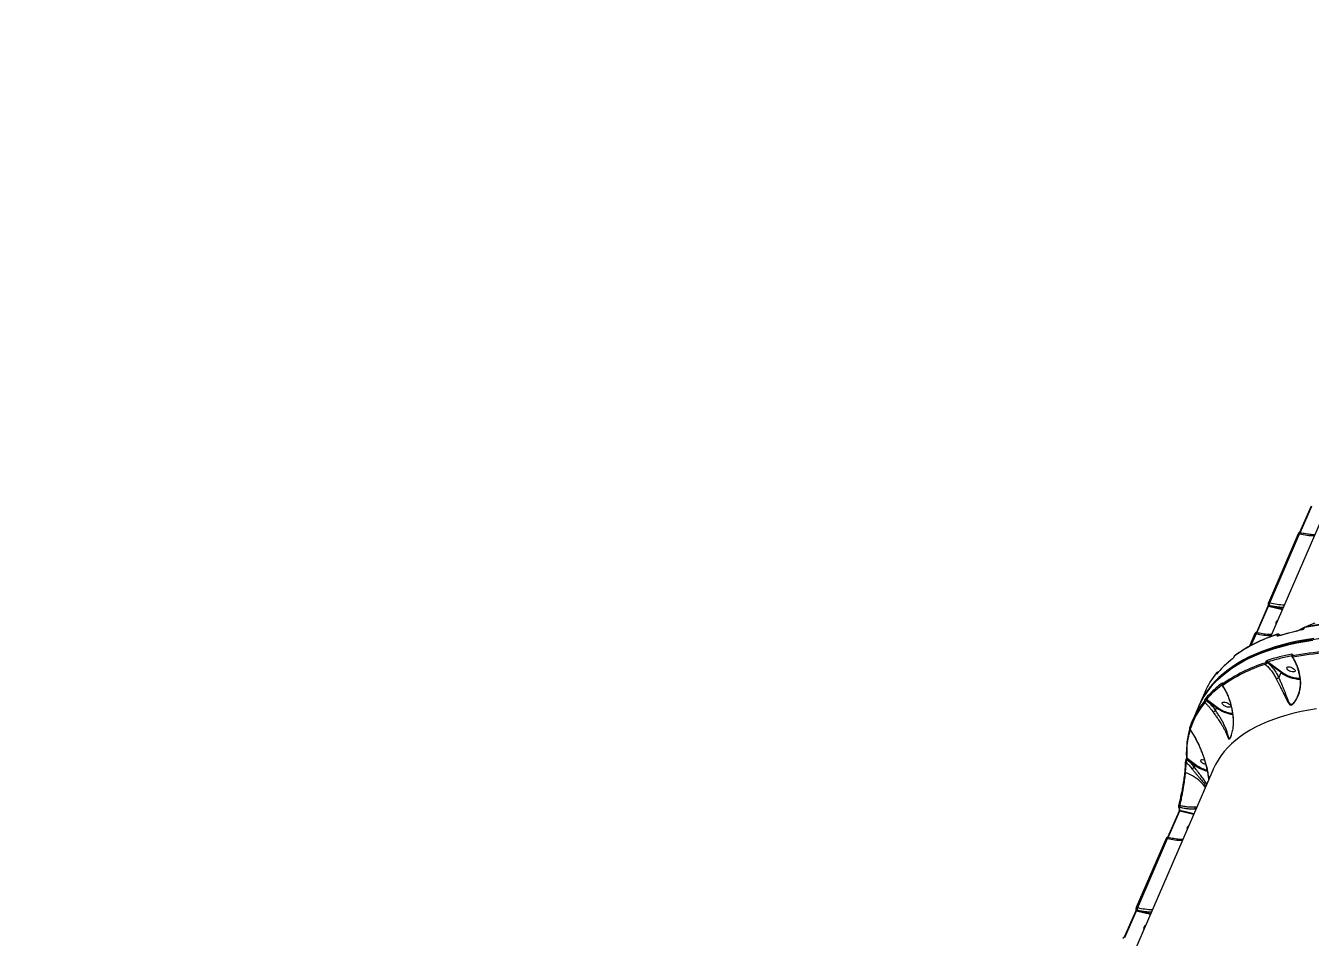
# Model space of a CAD drawing. Header units: millimetres. Extents: x -6234 to 7498, y -6127 to 5103.
# Drawn here: x 2935 to 4208, y -717 to 186 of the extents above; entities that cross this region are included whole.
import ezdxf

# ---------------------------------------------------------------- set-up
doc = ezdxf.new("R2010")
doc.units = ezdxf.units.MM
for name, color, linetype in [('DIKOM_ОБЪЕКТ', 7, 'Continuous'), ('DIKOM_РАЗМЕР_ЗОНА', 7, 'Continuous'), ('DIKOM_РАЗМЕР_ОБЪЕКТА', 7, 'Continuous')]:
    doc.layers.add(name, color=color, linetype=linetype)
doc.styles.add('style1', font='arial.ttf', dxfattribs={"width": 0.8})
doc.dimstyles.new('1-50', dxfattribs={"dimtxt": 300, "dimasz": 200, "dimexe": 100, "dimexo": 0, "dimgap": 100, "dimtad": 1, "dimtxsty": 'style1', "dimcen": 200, "dimclrd": 7, "dimclre": 7, "dimclrt": 7, "dimadec": 1, "dimazin": 2, "dimtfac": 1, "dimtmove": 0, "dimatfit": 2, "dimfxl": 0, "dimlwd": 25, "dimlwe": 18, "dimarcsym": 0})

# ---------------------------------------------------------------- blocks, each defined once
blk = doc.blocks.new('*D10')
at = {"layer": 'Defpoints', "color": 0, "transparency": 16777216}
for p in [(5628, 903.1), (-3229.4, -1461.5), (5628, -5097.6)]:
    blk.add_point(p, dxfattribs=at)
at = {"layer": 'DIKOM_РАЗМЕР_ОБЪЕКТА', "color": 7, "lineweight": 18, "transparency": 16777216}
for p, q in [((5628, 903.1), (5628, -5197.6)), ((-3229.4, -1461.5), (-3229.4, -5197.6))]:
    blk.add_line(p, q, dxfattribs=at)
at = {"layer": 'DIKOM_РАЗМЕР_ОБЪЕКТА', "color": 7, "lineweight": 25, "transparency": 16777216}
blk.add_line((-3029.4, -5097.6), (5428, -5097.6), dxfattribs=at)
at = {"layer": 'DIKOM_РАЗМЕР_ОБЪЕКТА', "color": 7, "transparency": 16777216}
for points in [[(-3029.4, -5064.2), (-3029.4, -5130.9), (-3229.4, -5097.6)], [(5428, -5064.2), (5428, -5130.9), (5628, -5097.6)]]:
    blk.add_solid(points, dxfattribs=at)
at = {"layer": 'DIKOM_РАЗМЕР_ОБЪЕКТА', "color": 7, "lineweight": 40, "transparency": 16777216, "insert": (1488.3, -4844.4), "char_height": 300, "attachment_point": 5, "style": 'style1'}
blk.add_mtext('8850', dxfattribs=at)
blk = doc.blocks.new('*D13')
at = {"layer": 'Defpoints', "color": 0, "transparency": 16777216}
for p in [(7498.1, 1778.2), (-5229.4, -1831.4), (7498.1, -6026.7)]:
    blk.add_point(p, dxfattribs=at)
at = {"layer": 'DIKOM_РАЗМЕР_ЗОНА', "color": 7, "lineweight": 18, "transparency": 16777216}
for p, q in [((7498.1, 1778.2), (7498.1, -6126.7)), ((-5229.4, -1831.4), (-5229.4, -6126.7))]:
    blk.add_line(p, q, dxfattribs=at)
at = {"layer": 'DIKOM_РАЗМЕР_ЗОНА', "color": 7, "lineweight": 25, "transparency": 16777216}
blk.add_line((-5029.4, -6026.7), (7298.1, -6026.7), dxfattribs=at)
at = {"layer": 'DIKOM_РАЗМЕР_ЗОНА', "color": 7, "transparency": 16777216}
for points in [[(-5029.4, -5993.4), (-5029.4, -6060.1), (-5229.4, -6026.7)], [(7298.1, -5993.4), (7298.1, -6060.1), (7498.1, -6026.7)]]:
    blk.add_solid(points, dxfattribs=at)
at = {"layer": 'DIKOM_РАЗМЕР_ЗОНА', "color": 7, "transparency": 16777216, "insert": (1560.7, -5773.6), "char_height": 300, "attachment_point": 5, "style": 'style1'}
blk.add_mtext('12750', dxfattribs=at)

msp = doc.modelspace()

# ---------------------------------------------------------------- linework, layer by layer
at = {"layer": 'DIKOM_ОБЪЕКТ', "color": 7, "linetype": 'Continuous', "lineweight": 15}
for p, q in [((4284.862, -150.264), (4168.415, -419.147)), ((4208.506, -289.866), (4197.179, -316.019)), ((4197.821, -316.141), (4209.253, -289.745)), ((4195.835, -317.065), (4166.169, -385.565)), ((4166.916, -385.445), (4196.583, -316.945)), ((4167.522, -385.594), (4197.188, -317.093)), ((4196.583, -316.945), (4197.188, -317.093)), ((4198.005, -316.186), (4197.38, -316.033)), ((4165.615, -388.902), (4154.288, -415.056)), ((4154.931, -415.178), (4166.362, -388.782)), ((4166.362, -388.782), (4180.105, -392.152)), ((4166.506, -388.122), (4167.148, -388.28)), ((4167.522, -385.594), (4166.916, -385.445)), ((4167.148, -388.28), (4180.377, -391.524)), ((4152.944, -416.102), (4147.538, -428.585)), ((4148.45, -428.085), (4153.692, -415.981)), ((4149.312, -427.641), (4154.298, -416.13)), ((4153.692, -415.981), (4154.298, -416.13)), ((4155.115, -415.223), (4154.489, -415.07)), ((4175.161, -417.744), (4175.141, -417.789)), ((4178.468, -417.911), (4176.296, -416.694)), ((4176.472, -418.156), (4176.492, -418.111)), ((4176.472, -418.156), (4176.683, -418.313)), ((4176.492, -418.111), (4176.929, -418.355)), ((4186.471, -415.602), (4176.555, -418.462)), ((4201.101, -411.119), (4201.073, -411.184)), ((4201.336, -410.966), (4201.307, -411.032)), ((4131.854, -439.374), (4131.817, -439.459)), ((4131.964, -439.142), (4131.855, -439.373)), ((4131.923, -439.289), (4131.886, -439.374)), ((4132.967, -437.845), (4132.99, -437.827)), ((4163.704, -444.199), (4163.684, -444.244)), ((4165.015, -444.611), (4165.034, -444.566)), ((4178.825, -454.787), (4165.034, -444.566)), ((4179.295, -454.29), (4165.474, -444.047)), ((4189.635, -437.594), (4189.607, -437.66)), ((4189.87, -437.441), (4189.841, -437.507)), ((4114.805, -455.532), (4114.793, -455.559)), ((4176.64, -459.833), (4178.825, -454.787)), ((4120.379, -465.869), (4120.342, -465.955)), ((4120.449, -465.784), (4120.412, -465.869)), ((4176.636, -459.838), (4176.64, -459.833)), ((4103.095, -474.355), (4097.354, -487.609)), ((4103.355, -481.968), (4103.344, -481.996)), ((4104.821, -482.276), (4104.833, -482.248)), ((4114.949, -489.785), (4104.833, -482.248)), ((4115.42, -489.288), (4104.887, -481.441)), ((4096.64, -489.26), (4090.899, -502.514)), ((4113.889, -492.229), (4113.892, -492.223)), ((4113.892, -492.223), (4114.949, -489.785)), ((4129.378, -517.131), (4128.947, -518.281)), ((4084.11, -542.856), (4084.109, -543.008)), ((4084.544, -540.934), (4084.528, -541.028)), ((4084.575, -540.862), (4084.544, -540.934)), ((4094.02, -546.188), (4085.629, -539.908)), ((4086.053, -541.169), (4086.084, -541.097)), ((4093.548, -546.683), (4086.084, -541.097)), ((4092.807, -548.395), (4093.548, -546.683)), ((4111.155, -551.362), (3994.707, -820.246)), ((4092.803, -548.402), (4092.807, -548.395)), ((4107.046, -559.466), (4107.147, -560.617)), ((4077.689, -591.927), (4066.362, -618.081)), ((4067.004, -618.203), (4078.436, -591.807)), ((4077.221, -587.562), (4077.24, -587.702)), ((4077.26, -587.713), (4077.999, -590.586)), ((4078.58, -591.148), (4077.856, -588.298)), ((4077.856, -588.298), (4078.405, -588.432)), ((4078.493, -586.604), (4077.987, -586.48)), ((4078.436, -591.807), (4092.18, -595.177)), ((4078.58, -591.148), (4092.451, -594.549)), ((4095.181, -588.248), (4093.38, -588.186)), ((4094.027, -590.126), (4094.378, -590.1)), ((4094.173, -590.573), (4094.027, -590.126)), ((4065.018, -619.127), (4035.352, -687.627)), ((4036.1, -687.507), (4065.766, -619.007)), ((4036.706, -687.656), (4066.372, -619.155)), ((4065.766, -619.007), (4066.372, -619.155)), ((4067.189, -618.248), (4066.563, -618.095)), ((4034.798, -690.964), (4023.472, -717.117)), ((4024.114, -717.24), (4035.545, -690.844)), ((4035.545, -690.844), (4049.289, -694.214)), ((4035.689, -690.184), (4036.331, -690.342)), ((4036.706, -687.656), (4036.1, -687.507)), ((4036.331, -690.342), (4049.561, -693.586))]:
    msp.add_line(p, q, dxfattribs=at)
at = {"layer": 'DIKOM_ОБЪЕКТ', "color": 7, "linetype": 'Continuous', "lineweight": 15, "flags": 128}
for points in [[(4195.835, -317.065), (4195.846, -317.045), (4195.904, -316.98), (4195.994, -316.933), (4196.111, -316.905), (4196.252, -316.898), (4196.411, -316.911), (4196.583, -316.945)], [(4198, -316.185), (4197.934, -316.181), (4197.793, -316.23), (4197.643, -316.351), (4197.488, -316.54), (4197.334, -316.791), (4197.188, -317.093)], [(4165.615, -388.902), (4165.624, -388.883), (4165.683, -388.818), (4165.772, -388.771), (4165.89, -388.743), (4166.031, -388.735), (4166.19, -388.748), (4166.362, -388.782)], [(4166.916, -385.445), (4166.745, -385.412), (4166.586, -385.398), (4166.445, -385.406), (4166.328, -385.433), (4166.238, -385.48), (4166.179, -385.545), (4166.171, -385.56)], [(4193.867, -413.776), (4194.994, -413.183), (4200.621, -410.418), (4206.531, -407.837), (4212.716, -405.441)], [(4152.944, -416.102), (4152.955, -416.081), (4153.013, -416.017), (4153.103, -415.97), (4153.22, -415.942), (4153.361, -415.935), (4153.52, -415.948), (4153.692, -415.981)], [(4155.11, -415.222), (4155.043, -415.218), (4154.903, -415.266), (4154.752, -415.387), (4154.597, -415.577), (4154.444, -415.828), (4154.298, -416.13)], [(4115.049, -462.653), (4116.402, -461.339), (4120.677, -457.497), (4125.256, -453.822), (4130.136, -450.317), (4135.312, -446.986), (4140.78, -443.831), (4146.536, -440.855), (4152.575, -438.06), (4158.89, -435.449), (4165.478, -433.024), (4172.333, -430.787), (4179.448, -428.74), (4186.818, -426.884), (4194.438, -425.221), (4202.299, -423.753), (4210.395, -422.48)], [(4211.11, -420.83), (4203.013, -422.102), (4195.152, -423.57), (4187.533, -425.233), (4180.163, -427.089), (4173.048, -429.136), (4166.193, -431.374), (4159.605, -433.799), (4153.289, -436.41), (4147.251, -439.205), (4141.495, -442.181), (4136.027, -445.336), (4130.851, -448.667), (4125.971, -452.171), (4121.392, -455.846), (4117.117, -459.689), (4116.562, -460.221)], [(4131.817, -439.459), (4131.803, -439.506), (4131.803, -439.508)], [(4114.996, -454.852), (4114.939, -454.924), (4114.856, -455.07)], [(4191.776, -451.275), (4192.416, -451.998), (4192.745, -452.685), (4192.736, -453.282), (4192.391, -453.739), (4191.737, -454.02), (4190.828, -454.102), (4189.736, -453.978), (4188.551, -453.659), (4187.368, -453.169), (4186.284, -452.549), (4185.385, -451.85), (4184.745, -451.127), (4184.417, -450.439), (4184.425, -449.842), (4184.77, -449.385), (4185.424, -449.104), (4186.333, -449.022), (4187.425, -449.146), (4188.61, -449.466), (4189.793, -449.955), (4190.877, -450.575), (4191.776, -451.275)], [(4213.858, -490.735), (4206.146, -491.975), (4198.673, -493.412), (4191.443, -495.044), (4184.466, -496.869), (4177.746, -498.887), (4171.291, -501.094), (4165.106, -503.49), (4159.196, -506.071), (4153.568, -508.836), (4148.227, -511.781), (4143.177, -514.905), (4138.424, -518.203), (4133.971, -521.674), (4129.824, -525.314), (4125.985, -529.119), (4122.458, -533.086), (4119.247, -537.211), (4116.355, -541.491), (4113.784, -545.921), (4111.536, -550.497), (4111.155, -551.362)], [(4127.9, -486.272), (4128.539, -486.995), (4128.868, -487.683), (4128.86, -488.28), (4128.515, -488.737), (4127.861, -489.018), (4126.951, -489.1), (4125.86, -488.976), (4124.675, -488.656), (4123.492, -488.167), (4122.407, -487.547), (4121.509, -486.847), (4120.869, -486.124), (4120.54, -485.437), (4120.548, -484.84), (4120.893, -484.383), (4121.547, -484.102), (4122.457, -484.02), (4123.549, -484.144), (4124.734, -484.463), (4125.916, -484.953), (4127.001, -485.573), (4127.9, -486.272)], [(4086.053, -541.169), (4085.826, -541.024), (4085.569, -540.903), (4085.304, -540.817), (4085.051, -540.772), (4084.831, -540.773), (4084.663, -540.819), (4084.559, -540.906), (4084.544, -540.934)], [(4084.575, -540.862), (4084.59, -540.834), (4084.605, -540.814)], [(4104.353, -545.853), (4103.274, -545.555), (4102.091, -545.065), (4101.007, -544.446), (4100.108, -543.746), (4099.468, -543.023), (4099.139, -542.335), (4099.148, -541.739), (4099.493, -541.281), (4100.147, -541), (4101.056, -540.919), (4102.148, -541.043), (4103.021, -541.261)], [(4083.616, -553.037), (4083.566, -553.152), (4083.551, -553.273), (4083.571, -553.396), (4083.625, -553.515), (4083.712, -553.628), (4083.828, -553.731), (4083.97, -553.819), (4084.132, -553.889)], [(4103.719, -568.533), (4103.42, -568.08), (4101.549, -565.62), (4099.343, -563.267), (4096.822, -561.045), (4094.012, -558.978), (4090.939, -557.083), (4087.635, -555.381), (4084.132, -553.889)], [(4081.859, -565.992), (4081.812, -566.059), (4081.801, -566.133), (4081.825, -566.211), (4081.883, -566.291), (4081.974, -566.371), (4082.094, -566.446), (4082.239, -566.514), (4082.403, -566.574)], [(4077.689, -591.927), (4077.698, -591.909), (4077.757, -591.843), (4077.846, -591.796), (4077.963, -591.768), (4078.105, -591.76), (4078.264, -591.773), (4078.436, -591.807)], [(4065.018, -619.127), (4065.029, -619.106), (4065.088, -619.042), (4065.177, -618.995), (4065.295, -618.967), (4065.435, -618.96), (4065.594, -618.973), (4065.766, -619.007)], [(4067.184, -618.247), (4067.117, -618.243), (4066.977, -618.291), (4066.826, -618.413), (4066.671, -618.602), (4066.518, -618.853), (4066.372, -619.155)], [(4034.798, -690.964), (4034.807, -690.945), (4034.866, -690.88), (4034.955, -690.832), (4035.073, -690.804), (4035.214, -690.797), (4035.373, -690.81), (4035.545, -690.844)], [(4036.1, -687.507), (4035.928, -687.473), (4035.769, -687.46), (4035.628, -687.468), (4035.511, -687.495), (4035.421, -687.542), (4035.363, -687.607), (4035.355, -687.622)]]:
    msp.add_lwpolyline(points, dxfattribs=at)
at = {"layer": 'DIKOM_ОБЪЕКТ', "color": 7, "linetype": 'Continuous', "lineweight": 15}
for centre, radius, start, end in [((4211.929, -259.955), 59.009, 255.534141, 269.876554), ((4166.69, -387.315), 0.828, 196.560519, 257.185388), ((4171.65, -387.538), 4.563, 154.776124, 189.358277), ((4182.263, -328.453), 59.012, 255.534529, 269.876166), ((4176.861, -406.599), 3.433, 155.866938, 192.95343), ((4177.704, -406.926), 4.336, 124.342447, 156.482135), ((4266.265, -751.442), 347.347, 89.677126, 100.604803), ((4219.256, -558.818), 148.482, 107.359175, 125.643783), ((4169.038, -358.99), 59.011, 255.534446, 269.876249), ((4175.622, -417.36), 0.716, 107.869235, 158.604046), ((4175.382, -419.511), 1.739, 51.188008, 97.944967), ((4175.401, -419.467), 1.74, 51.207061, 97.925914), ((4244.934, -637.484), 229.502, 101.34982, 107.622438), ((4176.111, -419.01), 0.705, 50.943016, 158.631461), ((4200.412, -412.709), 0.686, 103.500041, 159.745991), ((4201.332, -411.326), 0.295, 94.805715, 151.685714), ((4201.36, -411.261), 0.296, 94.763934, 151.193702), ((4202.984, -410.264), 0.685, 102.511516, 159.758553), ((4254.071, -779.61), 347.356, 89.677268, 100.604662), ((4207.061, -586.976), 148.481, 107.359213, 125.644004), ((4192.932, -523.188), 103.008, 127.218808, 133.92798), ((4131.341, -441.463), 0.776, 118.177681, 156.975556), ((4132.013, -439.548), 0.215, 126.087505, 155.700681), ((4132.043, -439.458), 0.207, 125.428723, 155.79773), ((4133.449, -438.461), 0.782, 128.049681, 156.877308), ((4163.849, -445.683), 1.169, 158.712946, 229.851724), ((4163.924, -445.967), 1.74, 51.195836, 97.937139), ((4163.944, -445.923), 1.74, 51.207061, 97.925914), ((4166.177, -443.113), 1.169, 158.613048, 233.036186), ((4234.562, -661.393), 229.476, 101.34947, 107.622789), ((4190.551, -436.863), 1.235, 158.256973, 221.028965), ((4189.866, -437.802), 0.295, 94.760484, 151.319992), ((4189.894, -437.736), 0.295, 94.737126, 151.371926), ((4191.289, -438.646), 1.231, 158.101269, 225.21716), ((4254.205, -780.188), 346.588, 89.677212, 100.604668), ((4178.807, -507.302), 82.571, 140.759407, 156.483173), ((4185.875, -515.826), 92.811, 133.942998, 140.054373), ((4115.454, -456.552), 0.798, 123.235701, 156.665503), ((4115.186, -456.09), 0.661, 72.993284, 126.504501), ((4115.201, -456.068), 0.666, 72.445938, 126.426734), ((4207.3, -587.984), 148.156, 107.359401, 125.643795), ((4198.426, -428.556), 32.745, 233.231821, 268.291948), ((4174.642, -523.558), 85.21, 134.376581, 156.264648), ((4174.765, -521.459), 84.484, 133.544544, 156.991518), ((4182.832, -547.435), 103.419, 127.23049, 133.741641), ((4121.193, -465.463), 1.002, 158.352004, 210.197935), ((4120.527, -466.034), 0.2, 124.924057, 156.382157), ((4120.575, -465.958), 0.215, 125.961917, 155.712115), ((4121.532, -466.684), 1.065, 159.575108, 237.694062), ((4165.922, -535.012), 81.752, 140.697292, 162.002433), ((4103.604, -483.577), 1.005, 159.711997, 241.830177), ((4103.868, -483.268), 1.377, 46.164368, 112.38092), ((4103.879, -483.242), 1.377, 46.17758, 112.367708), ((4105.309, -480.518), 1.015, 159.932006, 245.38021), ((4175.57, -539.813), 92.891, 133.756078, 140.052986), ((4166.247, -536.13), 81.568, 140.696826, 162.003013), ((4135.406, -461.741), 34.713, 233.889643, 262.553738), ((4172.406, -534.078), 87.428, 164.569805, 178.867973), ((4089.035, -510.079), 0.924, 159.322819, 246.758428), ((4084.96, -542.815), 0.852, 182.78092, 251.061746), ((4085.117, -542.146), 1.427, 47.310118, 111.046217), ((4085.872, -539.054), 0.887, 184.477474, 254.113669), ((4114.509, -517.637), 35.82, 234.18337, 256.093744), ((4078.039, -587.493), 0.826, 194.718177, 257.1994), ((4068.245, -621.365), 36.22, 74.398, 75.463517), ((4078.757, -590.348), 0.819, 195.919907, 257.536151), ((4082.086, -587.693), 3.755, 163.135877, 191.355067), ((4095.884, -588.43), 2.515, 174.429227, 222.411105), ((4088.717, -609.603), 3.225, 154.633743, 194.199079), ((4090.084, -610.203), 4.718, 125.676908, 155.1513), ((4081.112, -562.017), 59.009, 255.534141, 269.876554), ((4035.862, -689.389), 0.814, 195.973988, 257.749563), ((4040.829, -689.599), 4.558, 154.759333, 189.375068), ((4051.446, -630.515), 59.011, 255.534446, 269.876249), ((4046.046, -708.661), 3.434, 155.882148, 192.950674), ((4047.192, -709.24), 4.718, 125.674236, 155.150345)]:
    msp.add_arc(centre, radius, start, end, dxfattribs=at)
for points, knots in [([(4197.392, -316.037), (4197.271, -316.018), (4196.993, -315.977), (4196.577, -316.125), (4196.23, -316.42), (4195.984, -316.76), (4195.886, -316.96), (4195.838, -317.06)], [0, 0, 0, 0, 0.18423827, 0.42430921, 0.70370186, 0.85161291, 1, 1, 1, 1]), ([(4197.379, -316.036), (4197.314, -316.037), (4197.205, -316.038), (4197.026, -316.197), (4196.822, -316.45), (4196.677, -316.749), (4196.583, -316.945)], [0, 0, 0, 0, 0.27983647, 0.46892793, 0.6522515, 1, 1, 1, 1]), ([(4212.184, -318.08), (4211.903, -318.084), (4210.812, -318.098), (4208.762, -317.975), (4206.06, -317.713), (4203.25, -317.295), (4200.561, -316.792), (4198.79, -316.366), (4198.001, -316.177)], [0, 0, 0, 0, 0.06756686, 0.26209649, 0.45677659, 0.65120204, 0.84474181, 1, 1, 1, 1]), ([(4165.896, -387.552), (4165.899, -387.563), (4165.903, -387.586), (4165.906, -387.671), (4165.9, -387.796), (4165.881, -387.965), (4165.845, -388.172), (4165.788, -388.408), (4165.712, -388.662), (4165.649, -388.817), (4165.617, -388.898)], [0, 0, 0, 0, 0.09125138, 0.19169489, 0.30166986, 0.42170647, 0.55187819, 0.69182265, 0.8409473, 1, 1, 1, 1]), ([(4166.171, -385.56), (4166.134, -385.652), (4166.062, -385.832), (4165.948, -386.214), (4165.857, -386.679), (4165.826, -387.173), (4165.874, -387.429), (4165.896, -387.552)], [0, 0, 0, 0, 0.14480185, 0.28229056, 0.53989656, 0.77831092, 1, 1, 1, 1]), ([(4166.362, -388.782), (4166.385, -388.725), (4166.419, -388.639), (4166.456, -388.512), (4166.484, -388.393), (4166.503, -388.281), (4166.511, -388.184), (4166.508, -388.144), (4166.506, -388.122)], [0, 0, 0, 0, 0.24424346, 0.37095609, 0.50001596, 0.71975692, 0.85246155, 1, 1, 1, 1]), ([(4166.916, -385.445), (4166.83, -385.668), (4166.698, -386.01), (4166.569, -386.522), (4166.481, -386.987), (4166.438, -387.435), (4166.445, -387.846), (4166.485, -388.025), (4166.506, -388.122)], [0, 0, 0, 0, 0.24145023, 0.36874907, 0.50005613, 0.70099799, 0.83834941, 1, 1, 1, 1]), ([(4180.95, -390.202), (4180.415, -390.199), (4178.675, -390.19), (4175.464, -389.86), (4171.395, -389.253), (4168.564, -388.604), (4167.148, -388.28)], [0, 0, 0, 0, 0.12872153, 0.41915057, 0.70955577, 1, 1, 1, 1]), ([(4268.762, -403.683), (4266.972, -403.686), (4262.385, -403.692), (4255.17, -403.883), (4247.103, -404.233), (4239.202, -404.748), (4231.466, -405.419), (4223.9, -406.247), (4216.514, -407.236), (4209.473, -408.339), (4204.991, -409.192), (4202.837, -409.602)], [0, 0, 0, 0, 0.07470755, 0.19144859, 0.3081984, 0.42495388, 0.541709, 0.65846606, 0.77522256, 0.89197514, 1, 1, 1, 1]), ([(4555.242, -487.166), (4551.681, -485.637), (4546.657, -483.481), (4539.173, -480.373), (4532.721, -477.739), (4524.996, -474.662), (4516.848, -471.501), (4508.28, -468.271), (4499.412, -465.026), (4490.311, -461.802), (4481.03, -458.624), (4471.608, -455.51), (4462.079, -452.476), (4452.469, -449.535), (4442.8, -446.696), (4433.09, -443.967), (4423.356, -441.356), (4413.614, -438.868), (4403.877, -436.509), (4394.156, -434.282), (4384.464, -432.192), (4374.811, -430.242), (4365.207, -428.435), (4355.662, -426.773), (4346.186, -425.26), (4336.785, -423.896), (4327.47, -422.684), (4318.248, -421.626), (4309.128, -420.721), (4300.115, -419.972), (4291.219, -419.38), (4282.445, -418.945), (4273.801, -418.667), (4265.293, -418.547), (4256.928, -418.586), (4248.711, -418.783), (4240.649, -419.139), (4232.747, -419.652), (4225.011, -420.324), (4217.446, -421.153), (4210.056, -422.138), (4202.848, -423.28), (4195.825, -424.578), (4188.992, -426.031), (4182.353, -427.637), (4175.912, -429.397), (4169.673, -431.31), (4163.641, -433.374), (4157.817, -435.589), (4152.205, -437.955), (4146.809, -440.469), (4141.633, -443.133), (4136.677, -445.944), (4131.946, -448.905), (4127.446, -452.013), (4123.167, -455.266), (4119.152, -458.683), (4116.508, -461.068), (4115.276, -462.352), (4115.224, -462.406)], [0, 0, 0, 0, 0.0198332, 0.02797795, 0.04148728, 0.05553175, 0.07060967, 0.08635329, 0.10261353, 0.11927215, 0.13624491, 0.15346893, 0.17089767, 0.18849417, 0.20623037, 0.22408352, 0.2420357, 0.26007152, 0.27817943, 0.29634857, 0.31457053, 0.33283785, 0.35114433, 0.36948417, 0.38785263, 0.40624616, 0.42466054, 0.44309289, 0.46154013, 0.47999966, 0.49846979, 0.51694818, 0.5354331, 0.55392285, 0.57241645, 0.59091254, 0.60941034, 0.62790902, 0.64640809, 0.66490675, 0.68340545, 0.70190396, 0.72040225, 0.73890173, 0.75740251, 0.77590564, 0.7944131, 0.8129263, 0.83144786, 0.84998041, 0.8685274, 0.88709254, 0.90568084, 0.92429696, 0.9429474, 0.96163884, 0.9803788, 0.99917604, 1, 1, 1, 1]), ([(4175.401, -416.691), (4173.632, -417.283), (4169.838, -418.554), (4164.275, -420.687), (4158.659, -423.049), (4153.265, -425.564), (4148.088, -428.228), (4143.129, -431.038), (4138.414, -434.007), (4135.04, -436.28), (4133.314, -437.606), (4133.002, -437.846)], [0, 0, 0, 0, 0.10759249, 0.23081436, 0.35411022, 0.47750158, 0.60101549, 0.72468014, 0.84853395, 0.97261292, 1, 1, 1, 1]), ([(4154.501, -415.073), (4154.38, -415.055), (4154.102, -415.013), (4153.686, -415.162), (4153.34, -415.457), (4153.093, -415.797), (4152.996, -415.997), (4152.947, -416.097)], [0, 0, 0, 0, 0.18423722, 0.42430536, 0.7037082, 0.85161163, 1, 1, 1, 1]), ([(4154.488, -415.073), (4154.423, -415.074), (4154.314, -415.075), (4154.135, -415.233), (4153.932, -415.487), (4153.787, -415.786), (4153.692, -415.981)], [0, 0, 0, 0, 0.2798181, 0.46889465, 0.6522053, 1, 1, 1, 1]), ([(4169.294, -417.117), (4169.012, -417.121), (4167.921, -417.134), (4165.871, -417.012), (4163.169, -416.749), (4160.359, -416.332), (4157.67, -415.829), (4155.899, -415.403), (4155.111, -415.213)], [0, 0, 0, 0, 0.06756444, 0.26209608, 0.45677545, 0.65120076, 0.8447404, 1, 1, 1, 1]), ([(4174.955, -417.099), (4175.024, -417.087), (4175.161, -417.064), (4175.265, -417.194), (4175.276, -417.426), (4175.199, -417.638), (4175.161, -417.744)], [0, 0, 0, 0, 0.25005433, 0.49991174, 0.7492499, 1, 1, 1, 1]), ([(4175.454, -418.753), (4175.351, -418.77), (4175.145, -418.804), (4174.988, -418.61), (4174.969, -418.264), (4175.084, -417.948), (4175.141, -417.789)], [0, 0, 0, 0, 0.25001041, 0.49981264, 0.74944996, 1, 1, 1, 1]), ([(4176.441, -416.788), (4176.364, -416.747), (4176.209, -416.666), (4175.941, -416.613), (4175.663, -416.611), (4175.48, -416.659), (4175.389, -416.683)], [0, 0, 0, 0, 0.25228544, 0.50598477, 0.75647594, 1, 1, 1, 1]), ([(4176.452, -418.464), (4176.44, -418.45), (4176.419, -418.428), (4176.415, -418.367), (4176.423, -418.285), (4176.453, -418.207), (4176.472, -418.156)], [0, 0, 0, 0, 0.27320407, 0.46542881, 0.65094797, 1, 1, 1, 1]), ([(4176.427, -416.801), (4176.503, -416.861), (4176.667, -416.989), (4176.697, -417.467), (4176.56, -417.896), (4176.492, -418.111)], [0, 0, 0, 0, 0.29974885, 0.64987002, 1, 1, 1, 1]), ([(4201.307, -411.032), (4201.267, -411.115), (4201.188, -411.284), (4201.021, -411.534), (4200.832, -411.771), (4200.554, -412.053), (4200.175, -412.341), (4199.904, -412.428), (4199.769, -412.471)], [0, 0, 0, 0, 0.12528456, 0.251069161, 0.375493985, 0.501261859, 0.750526773, 1, 1, 1, 1]), ([(4201.073, -411.184), (4201.047, -411.239), (4200.996, -411.346), (4200.893, -411.506), (4200.779, -411.652), (4200.659, -411.78), (4200.542, -411.885), (4200.394, -411.992), (4200.311, -412.021), (4200.255, -412.041)], [0, 0, 0, 0, 0.12905321, 0.25616888, 0.38320202, 0.50891325, 0.63459038, 0.75858876, 1, 1, 1, 1]), ([(4202.831, -409.596), (4202.66, -409.648), (4202.322, -409.75), (4201.812, -410.125), (4201.37, -410.602), (4201.19, -410.947), (4201.101, -411.118)], [0, 0, 0, 0, 0.2580373, 0.51000667, 0.75713723, 1, 1, 1, 1]), ([(4201.336, -410.966), (4201.362, -410.911), (4201.414, -410.801), (4201.522, -410.637), (4201.646, -410.482), (4201.827, -410.298), (4202.075, -410.11), (4202.253, -410.055), (4202.342, -410.027)], [0, 0, 0, 0, 0.12575064, 0.25107617, 0.37595071, 0.50138282, 0.7505642, 1, 1, 1, 1]), ([(4130.901, -440.863), (4130.181, -441.404), (4128.022, -443.028), (4124.929, -445.651), (4122.674, -447.796), (4121.668, -448.753)], [0, 0, 0, 0, 0.21710492, 0.65068929, 1, 1, 1, 1]), ([(4131.886, -439.374), (4131.844, -439.467), (4131.758, -439.654), (4131.596, -439.946), (4131.423, -440.226), (4131.189, -440.564), (4130.901, -440.92), (4130.718, -441.079), (4130.626, -441.159)], [0, 0, 0, 0, 0.12383184, 0.25059165, 0.37329187, 0.5015701, 0.75101929, 1, 1, 1, 1]), ([(4131.804, -439.505), (4131.772, -439.573), (4131.71, -439.71), (4131.593, -439.927), (4131.472, -440.131), (4131.311, -440.379), (4131.126, -440.628), (4131.026, -440.728), (4130.975, -440.778)], [0, 0, 0, 0, 0.11907575, 0.23890132, 0.36231707, 0.48868698, 0.74397742, 1, 1, 1, 1]), ([(4132.729, -438.153), (4132.67, -438.203), (4132.552, -438.303), (4132.369, -438.529), (4132.219, -438.744), (4132.108, -438.923), (4132.005, -439.11), (4131.95, -439.229), (4131.923, -439.289)], [0, 0, 0, 0, 0.248719, 0.49823766, 0.62629475, 0.74926166, 0.87528718, 1, 1, 1, 1]), ([(4132.167, -438.793), (4132.143, -438.829), (4132.069, -438.938), (4132.002, -439.063), (4131.964, -439.141), (4131.964, -439.142)], [0, 0, 0, 0, 0.323316299, 0.991402431, 1, 1, 1, 1]), ([(4132.967, -437.844), (4132.876, -437.921), (4132.695, -438.075), (4132.411, -438.41), (4132.241, -438.677), (4132.167, -438.793)], [0, 0, 0, 0, 0.36220468, 0.72374996, 1, 1, 1, 1]), ([(4163.684, -444.244), (4163.628, -444.356), (4163.516, -444.579), (4163.268, -444.896), (4162.998, -445.148), (4162.839, -445.221), (4162.76, -445.258)], [0, 0, 0, 0, 0.25078164, 0.50008621, 0.74997571, 1, 1, 1, 1]), ([(4165.015, -444.611), (4164.897, -444.828), (4164.661, -445.261), (4164.141, -445.876), (4163.583, -446.365), (4163.258, -446.506), (4163.095, -446.576)], [0, 0, 0, 0, 0.24975352, 0.49955664, 0.74954107, 1, 1, 1, 1]), ([(4163.704, -444.199), (4163.787, -444.032), (4163.953, -443.698), (4164.327, -443.226), (4164.731, -442.85), (4164.97, -442.741), (4165.089, -442.687)], [0, 0, 0, 0, 0.25049922, 0.50017955, 0.74999049, 1, 1, 1, 1]), ([(4165.015, -444.611), (4166.161, -445.652), (4168.452, -447.729), (4171.531, -451.407), (4174.328, -455.415), (4175.869, -458.36), (4176.64, -459.833)], [0, 0, 0, 0, 0.24938415, 0.49794053, 0.74877183, 1, 1, 1, 1]), ([(4165.034, -444.566), (4165.06, -444.512), (4165.1, -444.43), (4165.174, -444.321), (4165.246, -444.23), (4165.322, -444.149), (4165.404, -444.082), (4165.45, -444.059), (4165.474, -444.047)], [0, 0, 0, 0, 0.24007297, 0.36767364, 0.50001038, 0.6877491, 0.82851324, 1, 1, 1, 1]), ([(4165.474, -444.047), (4169.343, -442.87), (4177.081, -440.517), (4185.514, -438.692), (4189.731, -437.78)], [0, 0, 0, 0, 0.49999974, 1, 1, 1, 1]), ([(4189.403, -436.405), (4189.524, -436.397), (4189.765, -436.38), (4189.942, -436.557), (4190.005, -436.771), (4190.006, -436.969), (4189.966, -437.194), (4189.902, -437.359), (4189.87, -437.441)], [0, 0, 0, 0, 0.25004911, 0.4991926, 0.62481782, 0.74946403, 0.87490494, 1, 1, 1, 1]), ([(4189.607, -437.66), (4189.561, -437.785), (4189.465, -438.046), (4189.427, -438.457), (4189.479, -438.867), (4189.606, -439.094), (4189.671, -439.209)], [0, 0, 0, 0, 0.22706343, 0.47163688, 0.73051188, 1, 1, 1, 1]), ([(4189.526, -439.002), (4190.039, -439.766), (4190.985, -441.173), (4192.165, -443.338), (4193.066, -445.211), (4193.739, -446.778), (4194.38, -448.413), (4195.122, -450.52), (4196.008, -453.524), (4196.934, -457.466), (4197.358, -460.523), (4197.59, -462.195)], [0, 0, 0, 0, 0.12908463, 0.23777935, 0.32678962, 0.39634472, 0.45132528, 0.54229882, 0.66420597, 0.81631128, 1, 1, 1, 1]), ([(4190.422, -439.52), (4190.251, -439.503), (4189.908, -439.468), (4189.641, -439.273), (4189.614, -439.097), (4189.613, -439.086)], [0, 0, 0, 0, 0.48126783, 0.9669423, 1, 1, 1, 1]), ([(4189.679, -437.531), (4189.676, -437.529), (4189.664, -437.519), (4189.648, -437.562), (4189.635, -437.594)], [0, 0, 0, 0, 0.25445919, 1, 1, 1, 1]), ([(4190.146, -438.186), (4190.067, -438.192), (4189.909, -438.202), (4189.792, -438.087), (4189.751, -437.946), (4189.751, -437.816), (4189.778, -437.669), (4189.82, -437.561), (4189.841, -437.507)], [0, 0, 0, 0, 0.250027474, 0.499243398, 0.624884159, 0.749499216, 0.874713538, 1, 1, 1, 1]), ([(4198.094, -462.277), (4198.008, -461.568), (4197.834, -460.116), (4197.478, -457.935), (4197.06, -455.815), (4196.574, -453.746), (4196.019, -451.714), (4195.465, -449.957), (4194.931, -448.442), (4194.432, -447.137), (4193.832, -445.704), (4193.079, -444.076), (4192.31, -442.593), (4191.628, -441.407), (4191.047, -440.457), (4190.66, -439.877), (4190.422, -439.52)], [0, 0, 0, 0, 0.07960257, 0.16300175, 0.25020412, 0.32778984, 0.41129206, 0.50072224, 0.55156272, 0.61007958, 0.67627744, 0.75016507, 0.84438719, 0.90030866, 0.93856002, 1, 1, 1, 1]), ([(4114.721, -456.236), (4114.67, -456.29), (4114.566, -456.397), (4114.538, -456.323), (4114.565, -456.172), (4114.615, -456.008), (4114.689, -455.804), (4114.758, -455.64), (4114.793, -455.559)], [0, 0, 0, 0, 0.24999235, 0.49919501, 0.62514847, 0.74948437, 0.87504127, 1, 1, 1, 1]), ([(4114.856, -455.07), (4114.891, -455.033), (4114.96, -454.959), (4114.979, -455.011), (4114.96, -455.113), (4114.926, -455.225), (4114.876, -455.364), (4114.828, -455.476), (4114.805, -455.532)], [0, 0, 0, 0, 0.24996742, 0.49919928, 0.62541411, 0.74948359, 0.8753677, 1, 1, 1, 1]), ([(4116.385, -454.588), (4116.271, -454.535), (4116.043, -454.427), (4115.644, -454.447), (4115.273, -454.588), (4115.085, -454.767), (4114.996, -454.852)], [0, 0, 0, 0, 0.26084892, 0.52380917, 0.77396192, 1, 1, 1, 1]), ([(4163.095, -446.576), (4164.182, -447.568), (4166.355, -449.551), (4169.275, -453.059), (4171.913, -456.863), (4173.363, -459.645), (4174.083, -461.025)], [0, 0, 0, 0, 0.24994924, 0.49989573, 0.7517977, 1, 1, 1, 1]), ([(4179.295, -454.29), (4179.254, -454.307), (4179.172, -454.342), (4179.034, -454.465), (4178.908, -454.621), (4178.853, -454.732), (4178.825, -454.787)], [0, 0, 0, 0, 0.25002261, 0.50010021, 0.74999008, 1, 1, 1, 1]), ([(4197.336, -460.562), (4197, -460.576), (4195.987, -460.619), (4194.022, -460.411), (4191.511, -459.939), (4188.854, -459.182), (4186.191, -458.188), (4183.648, -457.001), (4181.308, -455.696), (4179.956, -454.751), (4179.295, -454.29)], [0, 0, 0, 0, 0.065158556, 0.196557685, 0.332074397, 0.469753771, 0.607428891, 0.742955556, 0.874346313, 1, 1, 1, 1]), ([(4104.887, -481.441), (4107.243, -478.781), (4111.794, -473.642), (4117.445, -469.091), (4120.169, -466.896)], [0, 0, 0, 0, 0.51779154, 1, 1, 1, 1]), ([(4120.343, -465.953), (4120.292, -466.084), (4120.19, -466.346), (4120.135, -466.726), (4120.166, -467.095), (4120.288, -467.312), (4120.347, -467.418)], [0, 0, 0, 0, 0.25364308, 0.50843463, 0.75943886, 1, 1, 1, 1]), ([(4120.261, -465.093), (4120.34, -465.043), (4120.498, -464.942), (4120.606, -465.001), (4120.632, -465.143), (4120.613, -465.307), (4120.557, -465.519), (4120.485, -465.696), (4120.449, -465.784)], [0, 0, 0, 0, 0.24961737, 0.49936829, 0.62729245, 0.7498996, 0.87634355, 1, 1, 1, 1]), ([(4120.412, -465.869), (4120.389, -465.926), (4120.343, -466.039), (4120.305, -466.175), (4120.293, -466.281), (4120.31, -466.372), (4120.38, -466.408), (4120.483, -466.345), (4120.534, -466.313)], [0, 0, 0, 0, 0.12427957, 0.25011299, 0.37257682, 0.50055626, 0.75030008, 1, 1, 1, 1]), ([(4120.337, -467.433), (4120.935, -468.31), (4122.344, -470.376), (4124.462, -474.283), (4126.509, -478.893), (4128.289, -483.989), (4129.567, -488.727), (4130.492, -493.353), (4131.134, -497.699), (4131.347, -500.762), (4131.456, -502.333)], [0, 0, 0, 0, 0.10076365, 0.23758433, 0.39595591, 0.52972546, 0.67538202, 0.77837934, 0.88627474, 1, 1, 1, 1]), ([(4120.366, -467.409), (4120.426, -467.479), (4120.558, -467.632), (4120.82, -467.601), (4120.963, -467.584)], [0, 0, 0, 0, 0.45524506, 1, 1, 1, 1]), ([(4131.615, -502.193), (4131.553, -501.121), (4131.424, -498.907), (4131.042, -495.553), (4130.565, -492.5), (4130.028, -489.764), (4129.493, -487.438), (4128.881, -485.116), (4127.99, -482.13), (4126.722, -478.544), (4124.999, -474.569), (4123.095, -470.872), (4121.675, -468.682), (4120.963, -467.584)], [0, 0, 0, 0, 0.0781109, 0.16133644, 0.24979328, 0.31061025, 0.37505295, 0.4356377, 0.5007522, 0.62628022, 0.75082001, 0.87510493, 1, 1, 1, 1]), ([(4176.636, -459.838), (4176.517, -459.909), (4176.226, -460.083), (4175.736, -460.339), (4175.243, -460.575), (4174.82, -460.761), (4174.408, -460.924), (4174.192, -460.992), (4174.083, -461.025)], [0, 0, 0, 0, 0.15431994, 0.37907501, 0.51834495, 0.67203273, 0.83487396, 1, 1, 1, 1]), ([(4174.083, -461.025), (4174.475, -461.817), (4175.276, -463.431), (4176.535, -465.905), (4177.993, -468.772), (4179.598, -471.955), (4181.073, -474.95), (4182.286, -477.456), (4183.27, -479.5), (4184.147, -481.302), (4184.918, -482.828), (4185.638, -484.15), (4186.355, -485.299), (4187.026, -486.117), (4187.604, -486.586), (4188.269, -486.92), (4189.052, -486.925), (4189.91, -486.504), (4190.545, -486.027), (4191.177, -485.415), (4192.082, -484.373), (4193.237, -482.709), (4194.514, -480.417), (4195.811, -477.568), (4196.989, -474.207), (4197.881, -470.316), (4198.349, -466.319), (4198.179, -463.625), (4198.094, -462.277)], [0, 0, 0, 0, 0.03997727, 0.08154232, 0.12510838, 0.18718355, 0.24962293, 0.2907696, 0.33248125, 0.37346402, 0.40590428, 0.43592212, 0.46954715, 0.49830614, 0.51474452, 0.52967719, 0.56109189, 0.57633246, 0.59256496, 0.60756035, 0.62409264, 0.66385442, 0.70684475, 0.74974846, 0.81213055, 0.87433825, 0.93709466, 1, 1, 1, 1]), ([(4194.893, -478.479), (4194.816, -478.664), (4194.489, -479.46), (4193.819, -480.818), (4192.878, -482.528), (4191.99, -483.884), (4191.228, -484.854), (4190.613, -485.516), (4189.994, -486.033), (4189.365, -486.361), (4188.886, -486.423), (4188.53, -486.356), (4188.207, -486.22), (4187.841, -485.941), (4187.338, -485.35), (4186.799, -484.413), (4186.222, -483.149), (4185.669, -481.784), (4185.117, -480.345), (4184.554, -478.852), (4183.957, -477.266), (4183.347, -475.676), (4182.631, -473.837), (4181.819, -471.809), (4180.862, -469.497), (4179.695, -466.756), (4178.274, -463.529), (4177.182, -461.069), (4176.636, -459.838)], [0, 0, 0, 0, 0.01318191, 0.05644586, 0.09972978, 0.14281443, 0.16588715, 0.18616258, 0.20886052, 0.22960468, 0.25052998, 0.26150708, 0.27300496, 0.29314782, 0.31606551, 0.35887423, 0.40162126, 0.44454441, 0.48730988, 0.52988045, 0.57236331, 0.61845553, 0.65745562, 0.71610644, 0.77268485, 0.8284551, 0.91415529, 1, 1, 1, 1]), ([(4197.543, -462.027), (4197.651, -463.326), (4197.878, -466.064), (4197.411, -470.245), (4196.461, -474.503), (4195.397, -477.213), (4194.864, -478.573)], [0, 0, 0, 0, 0.23105776, 0.48706307, 0.7425808, 1, 1, 1, 1]), ([(4197.581, -462.031), (4197.578, -462.036), (4197.548, -462.099), (4197.703, -462.194), (4197.966, -462.25), (4198.094, -462.277)], [0, 0, 0, 0, 0.04704511, 0.53747887, 1, 1, 1, 1]), ([(4103.344, -481.996), (4103.318, -482.055), (4103.265, -482.173), (4103.174, -482.362), (4103.078, -482.548), (4102.951, -482.783), (4102.796, -483.047), (4102.706, -483.168), (4102.661, -483.229)], [0, 0, 0, 0, 0.124969437, 0.250951288, 0.375180231, 0.50117676, 0.750505719, 1, 1, 1, 1]), ([(4104.821, -482.276), (4104.764, -482.391), (4104.652, -482.619), (4104.443, -482.975), (4104.218, -483.317), (4103.908, -483.736), (4103.51, -484.192), (4103.256, -484.373), (4103.129, -484.463)], [0, 0, 0, 0, 0.12990631, 0.25760047, 0.38467298, 0.50947015, 0.75560528, 1, 1, 1, 1]), ([(4103.355, -481.968), (4103.394, -481.882), (4103.47, -481.709), (4103.603, -481.434), (4103.743, -481.161), (4103.929, -480.818), (4104.157, -480.433), (4104.29, -480.258), (4104.356, -480.17)], [0, 0, 0, 0, 0.12510189, 0.2509588, 0.37517195, 0.50124951, 0.75046, 1, 1, 1, 1]), ([(4104.821, -482.276), (4106.464, -483.748), (4109.752, -486.696), (4112.512, -490.38), (4113.892, -492.223)], [0, 0, 0, 0, 0.49978001, 1, 1, 1, 1]), ([(4104.833, -482.248), (4104.847, -482.213), (4104.875, -482.138), (4104.902, -482.016), (4104.919, -481.895), (4104.928, -481.748), (4104.922, -481.583), (4104.898, -481.488), (4104.887, -481.441)], [0, 0, 0, 0, 0.1201047, 0.25120175, 0.36721237, 0.50088923, 0.74987247, 1, 1, 1, 1]), ([(4103.129, -484.463), (4103.584, -484.867), (4104.695, -485.854), (4106.505, -487.661), (4108.399, -489.787), (4110.06, -491.876), (4110.987, -493.19), (4111.394, -493.767)], [0, 0, 0, 0, 0.15035708, 0.36682741, 0.62262678, 0.83408218, 1, 1, 1, 1]), ([(4111.394, -493.767), (4111.464, -493.752), (4111.61, -493.719), (4111.896, -493.607), (4112.23, -493.444), (4112.691, -493.178), (4113.167, -492.85), (4113.6, -492.503), (4113.792, -492.321), (4113.889, -492.229)], [0, 0, 0, 0, 0.11512671, 0.23842557, 0.36788082, 0.50067222, 0.73265101, 0.86442404, 1, 1, 1, 1]), ([(4111.394, -493.767), (4111.773, -494.308), (4112.535, -495.396), (4113.712, -497.048), (4114.889, -498.708), (4116.146, -500.506), (4117.483, -502.467), (4118.869, -504.584), (4120.372, -507.005), (4121.882, -509.636), (4123.139, -512.072), (4124.084, -514.078), (4124.793, -515.704), (4125.368, -517.109), (4125.83, -518.263), (4126.229, -519.23), (4126.601, -520.02), (4126.939, -520.503), (4127.231, -520.686), (4127.572, -520.697), (4127.981, -520.351), (4128.431, -519.635), (4128.764, -518.978), (4129.094, -518.216), (4129.567, -516.985), (4130.157, -515.121), (4130.765, -512.642), (4131.3, -509.637), (4131.679, -506.152), (4131.637, -503.515), (4131.615, -502.193)], [0, 0, 0, 0, 0.03131167, 0.06308663, 0.09393732, 0.12556147, 0.16555774, 0.20716749, 0.25073811, 0.31331099, 0.37528757, 0.41669091, 0.45877223, 0.50011707, 0.5326202, 0.56246023, 0.59646473, 0.62535705, 0.64182382, 0.65687452, 0.6882483, 0.70338822, 0.719669, 0.73450832, 0.75080128, 0.79064445, 0.83335193, 0.87576891, 0.93770009, 1, 1, 1, 1]), ([(4128.934, -518.303), (4128.909, -518.364), (4128.771, -518.697), (4128.518, -519.2), (4128.185, -519.749), (4127.933, -520.02), (4127.749, -520.125), (4127.585, -520.154), (4127.405, -520.071), (4127.162, -519.755), (4126.91, -519.12), (4126.631, -518.184), (4126.341, -517.134), (4125.99, -515.873), (4125.542, -514.368), (4124.978, -512.658), (4124.316, -510.856), (4123.568, -509.014), (4122.704, -507.085), (4121.576, -504.773), (4120.091, -502.017), (4118.483, -499.316), (4117.108, -497.134), (4115.682, -494.935), (4114.609, -493.316), (4113.889, -492.229)], [0, 0, 0, 0, 0.00502664, 0.02780682, 0.04840441, 0.06972416, 0.08066315, 0.09198282, 0.11239499, 0.13549937, 0.17911786, 0.22239233, 0.26549502, 0.30862554, 0.366313, 0.42641181, 0.48124922, 0.54009166, 0.59707221, 0.65364005, 0.7399669, 0.82659992, 0.87042612, 0.91299032, 1, 1, 1, 1]), ([(4115.42, -489.288), (4115.378, -489.305), (4115.296, -489.339), (4115.158, -489.463), (4115.032, -489.618), (4114.976, -489.729), (4114.949, -489.785)], [0, 0, 0, 0, 0.25008002, 0.50014296, 0.7499093, 1, 1, 1, 1]), ([(4130.752, -495.431), (4130.554, -495.415), (4129.575, -495.335), (4127.623, -494.921), (4124.982, -494.185), (4122.315, -493.185), (4119.773, -491.999), (4117.432, -490.694), (4116.08, -489.75), (4115.42, -489.288)], [0, 0, 0, 0, 0.04116353, 0.20289416, 0.36720329, 0.53151702, 0.69324216, 0.85005016, 1, 1, 1, 1]), ([(4131.46, -502.081), (4131.458, -502.096), (4131.454, -502.138), (4131.553, -502.172), (4131.615, -502.193)], [0, 0, 0, 0, 0.370045634, 1, 1, 1, 1]), ([(4085.629, -539.908), (4085.595, -536.493), (4085.527, -529.663), (4086.62, -520.302), (4088.121, -514.52), (4088.816, -511.845)], [0, 0, 0, 0, 0.349495439, 0.699046165, 1, 1, 1, 1]), ([(4088.143, -509.825), (4088.109, -509.939), (4088.048, -510.144), (4088.034, -510.28), (4088.05, -510.316), (4088.068, -510.339), (4088.077, -510.359), (4088.082, -510.385), (4088.086, -510.409), (4088.088, -510.435), (4088.091, -510.479), (4088.095, -510.54), (4088.112, -510.737), (4088.173, -510.857), (4088.224, -510.958)], [0, 0, 0, 0, 0.245854625, 0.444547281, 0.575973449, 0.617690465, 0.645570044, 0.655890194, 0.665373086, 0.675573186, 0.687604336, 0.719018496, 0.760811623, 1, 1, 1, 1]), ([(4088.211, -510.975), (4088.958, -512.025), (4090.49, -514.181), (4092.557, -517.538), (4094.364, -520.719), (4095.787, -523.433), (4096.865, -525.619), (4097.647, -527.286), (4098.264, -528.648), (4098.836, -529.951), (4099.453, -531.408), (4100.293, -533.472), (4101.378, -536.312), (4102.717, -540.178), (4104.005, -544.402), (4105.188, -548.968), (4106.224, -553.688), (4106.724, -557.12), (4106.982, -558.885)], [0, 0, 0, 0, 0.085198762, 0.174956647, 0.251021433, 0.313525069, 0.362501467, 0.397932465, 0.423228588, 0.45066156, 0.481338557, 0.515287651, 0.57919441, 0.654496001, 0.744690066, 0.822238147, 0.908572713, 1, 1, 1, 1]), ([(4088.232, -510.957), (4088.28, -510.994), (4088.376, -511.071), (4088.571, -510.976), (4088.67, -510.928)], [0, 0, 0, 0, 0.49176003, 1, 1, 1, 1]), ([(4107.168, -560.567), (4107.092, -559.83), (4106.901, -557.999), (4106.461, -555.17), (4105.879, -551.996), (4105.254, -549.122), (4104.602, -546.458), (4103.946, -544.012), (4103.246, -541.618), (4102.505, -539.265), (4101.722, -536.942), (4100.64, -533.942), (4099.194, -530.271), (4097.334, -526.042), (4095.28, -521.845), (4093.138, -517.917), (4090.937, -514.249), (4089.427, -512.038), (4088.67, -510.928)], [0, 0, 0, 0, 0.03627373, 0.09019127, 0.14292659, 0.19953215, 0.24133857, 0.28584753, 0.33308837, 0.37452322, 0.4191835, 0.46709928, 0.55101051, 0.64150545, 0.7335959, 0.82734266, 0.91339882, 1, 1, 1, 1]), ([(4129.394, -517.137), (4129.317, -517.348), (4129.17, -517.757), (4129.011, -518.126), (4128.934, -518.303)], [0, 0, 0, 0, 0.51741635, 1, 1, 1, 1]), ([(4084.949, -532.655), (4084.936, -532.921), (4084.834, -535.039), (4084.916, -537.218), (4084.987, -539.123)], [0, 0, 0, 0, 0.12547113, 1, 1, 1, 1]), ([(4083.616, -553.037), (4083.79, -551.053), (4084.118, -547.305), (4084.148, -544.432), (4084.162, -543.081)], [0, 0, 0, 0, 0.529423497, 1, 1, 1, 1]), ([(4084.573, -540.887), (4084.535, -540.982), (4084.461, -541.169), (4084.36, -541.483), (4084.277, -541.782), (4084.193, -542.142), (4084.123, -542.536), (4084.114, -542.75), (4084.11, -542.856)], [0, 0, 0, 0, 0.13838778, 0.27304437, 0.40271407, 0.52779315, 0.76675232, 1, 1, 1, 1]), ([(4084.132, -553.889), (4084.301, -551.95), (4084.64, -548.073), (4084.669, -545.105), (4084.684, -543.621)], [0, 0, 0, 0, 0.49995731, 1, 1, 1, 1]), ([(4084.559, -540.956), (4084.6, -540.859), (4084.646, -540.751), (4084.686, -540.632), (4084.69, -540.619)], [0, 0, 0, 0, 0.893725756, 1, 1, 1, 1]), ([(4085.007, -539.269), (4085.005, -539.363), (4085.001, -539.549), (4084.926, -539.926), (4084.818, -540.29), (4084.703, -540.595), (4084.637, -540.741), (4084.605, -540.815)], [0, 0, 0, 0, 0.26423803, 0.52129491, 0.7644477, 0.88172812, 1, 1, 1, 1]), ([(4084.684, -543.621), (4084.763, -543.502), (4084.924, -543.262), (4085.211, -542.775), (4085.462, -542.325), (4085.664, -541.948), (4085.869, -541.549), (4085.991, -541.297), (4086.053, -541.169)], [0, 0, 0, 0, 0.23175372, 0.46940143, 0.59445998, 0.72443601, 0.85989518, 1, 1, 1, 1]), ([(4084.684, -543.621), (4085.712, -544.601), (4087.765, -546.557), (4089.583, -548.847), (4090.49, -549.989)], [0, 0, 0, 0, 0.50096103, 1, 1, 1, 1]), ([(4086.084, -541.097), (4086.092, -541.075), (4086.108, -541.027), (4086.111, -540.893), (4086.068, -540.673), (4085.914, -540.301), (4085.743, -540.065), (4085.629, -539.908)], [0, 0, 0, 0, 0.04807573, 0.1032507, 0.25022362, 0.50011113, 1, 1, 1, 1]), ([(4092.807, -548.395), (4091.754, -547.084), (4089.649, -544.462), (4087.252, -542.267), (4086.053, -541.169)], [0, 0, 0, 0, 0.50017932, 1, 1, 1, 1]), ([(4094.02, -546.188), (4093.995, -546.197), (4093.947, -546.214), (4093.869, -546.267), (4093.795, -546.33), (4093.707, -546.422), (4093.616, -546.544), (4093.57, -546.639), (4093.548, -546.683)], [0, 0, 0, 0, 0.15401934, 0.29971091, 0.43727923, 0.56686293, 0.79970228, 1, 1, 1, 1]), ([(4105.728, -551.65), (4105.013, -551.459), (4103.415, -551.033), (4100.915, -550.08), (4098.373, -548.9), (4096.032, -547.593), (4094.681, -546.649), (4094.02, -546.188)], [0, 0, 0, 0, 0.17379635, 0.38832687, 0.59948779, 0.80421414, 1, 1, 1, 1]), ([(4081.859, -565.992), (4082.229, -563.69), (4082.969, -559.085), (4083.401, -555.053), (4083.616, -553.037)], [0, 0, 0, 0, 0.500004323, 1, 1, 1, 1]), ([(4082.403, -566.574), (4082.767, -564.32), (4083.495, -559.811), (4083.92, -555.863), (4084.132, -553.889)], [0, 0, 0, 0, 0.499997519, 1, 1, 1, 1]), ([(4090.49, -549.989), (4090.652, -549.934), (4090.901, -549.847), (4091.317, -549.615), (4091.74, -549.343), (4092.168, -549.014), (4092.551, -548.67), (4092.718, -548.492), (4092.803, -548.402)], [0, 0, 0, 0, 0.23924566, 0.36830151, 0.50020505, 0.73504137, 0.86582066, 1, 1, 1, 1]), ([(4090.49, -549.989), (4091.045, -550.698), (4092.149, -552.106), (4093.909, -554.237), (4095.674, -556.334), (4097.996, -559.065), (4100.695, -562.282), (4103.042, -565.199), (4104.017, -566.671), (4104.324, -567.135)], [0, 0, 0, 0, 0.11317732, 0.22488211, 0.33716599, 0.44979111, 0.67387756, 0.89729626, 1, 1, 1, 1]), ([(4105.121, -565.296), (4104.926, -564.953), (4104.42, -564.062), (4103.404, -562.525), (4102.134, -560.695), (4100.742, -558.8), (4099.223, -556.795), (4097.64, -554.749), (4095.995, -552.629), (4094.359, -550.505), (4093.316, -549.096), (4092.803, -548.402)], [0, 0, 0, 0, 0.0740109, 0.19225369, 0.3049499, 0.42331045, 0.5366873, 0.65480493, 0.76853791, 0.88596314, 1, 1, 1, 1]), ([(4077.374, -586.316), (4077.833, -584.587), (4078.75, -581.129), (4079.937, -575.966), (4080.995, -570.879), (4081.571, -567.621), (4081.859, -565.992)], [0, 0, 0, 0, 0.250642716, 0.50132109, 0.750600406, 1, 1, 1, 1]), ([(4077.987, -586.48), (4078.301, -585.311), (4078.918, -583.015), (4079.747, -579.627), (4080.64, -575.716), (4081.556, -571.329), (4082.124, -568.138), (4082.403, -566.574)], [0, 0, 0, 0, 0.17313316, 0.34025978, 0.50138364, 0.75553376, 1, 1, 1, 1]), ([(4078.493, -586.604), (4078.911, -584.951), (4079.753, -581.62), (4080.814, -576.582), (4081.733, -571.518), (4082.179, -568.231), (4082.403, -566.574)], [0, 0, 0, 0, 0.244049914, 0.492065944, 0.744048636, 1, 1, 1, 1]), ([(4077.336, -586.305), (4077.307, -586.426), (4077.247, -586.674), (4077.201, -587.053), (4077.19, -587.417), (4077.223, -587.606), (4077.24, -587.703)], [0, 0, 0, 0, 0.23550321, 0.480543, 0.73554377, 1, 1, 1, 1]), ([(4077.97, -590.577), (4077.972, -590.588), (4077.977, -590.611), (4077.98, -590.696), (4077.974, -590.821), (4077.955, -590.99), (4077.919, -591.198), (4077.863, -591.433), (4077.786, -591.687), (4077.723, -591.843), (4077.691, -591.923)], [0, 0, 0, 0, 0.091246253, 0.191684128, 0.301648601, 0.421678476, 0.551842887, 0.691779495, 0.840895775, 1, 1, 1, 1]), ([(4077.987, -586.48), (4077.955, -586.612), (4077.883, -586.908), (4077.811, -587.385), (4077.782, -587.904), (4077.83, -588.16), (4077.856, -588.298)], [0, 0, 0, 0, 0.1858392, 0.41451003, 0.685953, 1, 1, 1, 1]), ([(4094.027, -590.126), (4092.859, -590.167), (4090.528, -590.247), (4086.673, -589.956), (4082.634, -589.391), (4079.817, -588.753), (4078.405, -588.432)], [0, 0, 0, 0, 0.2512105, 0.50175515, 0.75018525, 1, 1, 1, 1]), ([(4078.436, -591.807), (4078.459, -591.75), (4078.493, -591.664), (4078.53, -591.537), (4078.559, -591.418), (4078.578, -591.306), (4078.585, -591.209), (4078.582, -591.169), (4078.58, -591.148)], [0, 0, 0, 0, 0.244443176, 0.370902318, 0.500171262, 0.719841227, 0.852397368, 1, 1, 1, 1]), ([(4093.38, -588.186), (4092.267, -588.228), (4090.045, -588.314), (4086.37, -588.045), (4082.521, -587.514), (4079.838, -586.908), (4078.493, -586.604)], [0, 0, 0, 0, 0.25131559, 0.5018754, 0.7502654, 1, 1, 1, 1]), ([(4066.575, -618.098), (4066.454, -618.08), (4066.176, -618.038), (4065.76, -618.187), (4065.413, -618.482), (4065.167, -618.822), (4065.07, -619.022), (4065.021, -619.122)], [0, 0, 0, 0, 0.184238536, 0.424392481, 0.703766579, 0.85165962, 1, 1, 1, 1]), ([(4066.562, -618.098), (4066.497, -618.099), (4066.388, -618.1), (4066.209, -618.259), (4066.005, -618.512), (4065.861, -618.811), (4065.766, -619.007)], [0, 0, 0, 0, 0.27980547, 0.46889343, 0.65223495, 1, 1, 1, 1]), ([(4081.368, -620.142), (4081.086, -620.146), (4079.995, -620.16), (4077.945, -620.037), (4075.244, -619.775), (4072.433, -619.357), (4069.745, -618.854), (4067.973, -618.428), (4067.185, -618.238)], [0, 0, 0, 0, 0.06756446, 0.26209616, 0.45677558, 0.65120096, 0.84474187, 1, 1, 1, 1]), ([(4035.08, -689.614), (4035.082, -689.625), (4035.086, -689.648), (4035.089, -689.733), (4035.083, -689.858), (4035.064, -690.027), (4035.028, -690.234), (4034.972, -690.47), (4034.895, -690.724), (4034.833, -690.879), (4034.8, -690.96)], [0, 0, 0, 0, 0.09121938, 0.19169429, 0.30167048, 0.42170843, 0.55188159, 0.69182761, 0.84095631, 1, 1, 1, 1]), ([(4035.355, -687.622), (4035.318, -687.714), (4035.245, -687.893), (4035.131, -688.276), (4035.039, -688.741), (4035.009, -689.235), (4035.057, -689.491), (4035.08, -689.614)], [0, 0, 0, 0, 0.14480594, 0.2822897, 0.53990696, 0.7783189, 1, 1, 1, 1]), ([(4035.545, -690.844), (4035.568, -690.787), (4035.602, -690.701), (4035.639, -690.574), (4035.668, -690.455), (4035.687, -690.343), (4035.694, -690.245), (4035.691, -690.205), (4035.689, -690.184)], [0, 0, 0, 0, 0.244320523, 0.370788805, 0.50004927, 0.71976764, 0.852407098, 1, 1, 1, 1]), ([(4036.1, -687.507), (4036.013, -687.73), (4035.881, -688.072), (4035.752, -688.584), (4035.664, -689.049), (4035.622, -689.497), (4035.628, -689.908), (4035.668, -690.087), (4035.689, -690.184)], [0, 0, 0, 0, 0.241454022, 0.368754904, 0.500060327, 0.701013483, 0.83835496, 1, 1, 1, 1]), ([(4050.133, -692.264), (4049.599, -692.261), (4047.858, -692.251), (4044.647, -691.921), (4040.578, -691.315), (4037.747, -690.666), (4036.331, -690.342)], [0, 0, 0, 0, 0.12873326, 0.41915188, 0.70955712, 1, 1, 1, 1]), ([(4023.684, -717.135), (4023.563, -717.117), (4023.285, -717.075), (4022.869, -717.223), (4022.523, -717.519), (4022.276, -717.858), (4022.179, -718.058), (4022.13, -718.159)], [0, 0, 0, 0, 0.18423517, 0.42430702, 0.70370073, 0.85161235, 1, 1, 1, 1])]:
    msp.add_open_spline(points, degree=3, knots=knots, dxfattribs=at)

# ---------------------------------------------------------------- dimensions: what is measured, and where the dimension line sits
at = {"layer": 'DIKOM_РАЗМЕР_ЗОНА'}
dim = msp.add_linear_dim(base=(7498.074, -6026.735), p1=(-5229.391, -1831.362), p2=(7498.074, 1778.201), text='12750', dimstyle='1-50', dxfattribs=at)
dim.commit()
dim.dimension.update_dxf_attribs({"geometry": '*D13', "text_midpoint": (1560.691, -6026.735), "dimtype": 160})
at = {"layer": 'DIKOM_РАЗМЕР_ОБЪЕКТА', "lineweight": 40}
dim = msp.add_linear_dim(base=(5627.969, -5097.582), p1=(-3229.391, -1461.506), p2=(5627.969, 903.069), text='8850', dimstyle='1-50', dxfattribs=at)
dim.commit()
dim.dimension.update_dxf_attribs({"geometry": '*D10', "text_midpoint": (1488.304, -5097.582), "dimtype": 160})

doc.saveas('drawing.dxf')
